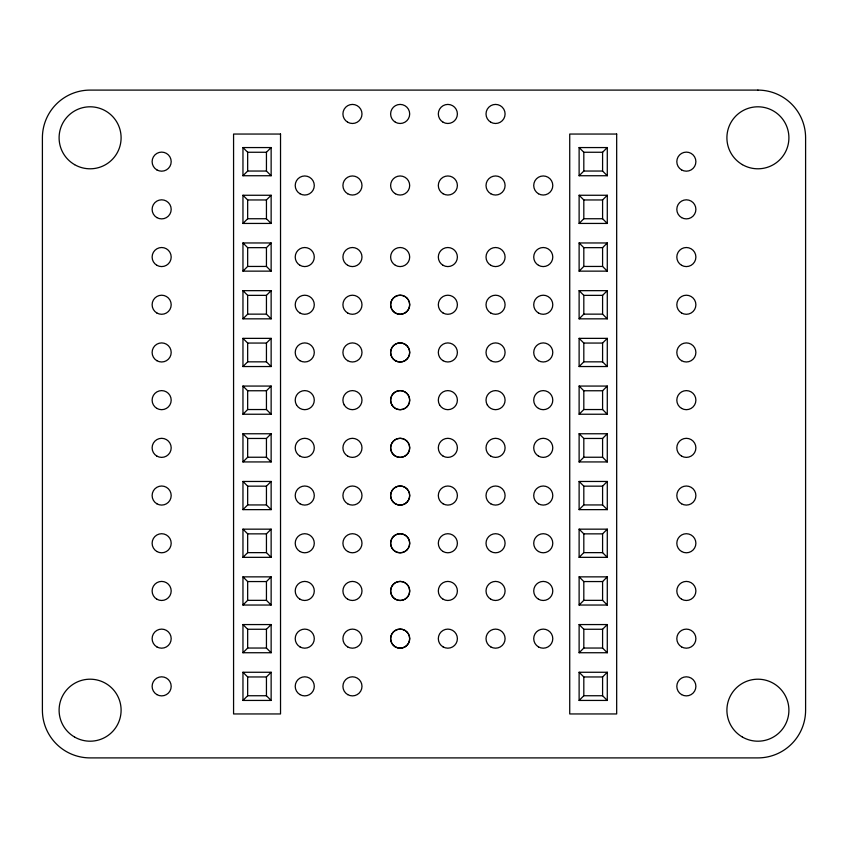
<?xml version="1.0" encoding="UTF-8"?>
<svg xmlns="http://www.w3.org/2000/svg" width="848" height="848" viewBox="0 0 848 848"><rect width="100%" height="100%" fill="white"/><g stroke="black" fill="none" stroke-linecap="round" stroke-linejoin="round"><path stroke-width="1.27" d="M242.963 175.737L247.658 171.042L247.658 152.258L242.963 147.563L271.137 147.563L271.137 175.737L242.963 175.737L242.963 147.563M247.658 152.258L266.442 152.258L271.137 147.563M242.963 223.437L247.658 218.742L247.658 199.958L242.963 195.263L242.963 223.437L271.137 223.437L271.137 195.263L242.963 195.263M271.137 223.437L266.442 218.742L266.442 199.958L271.137 195.263M242.963 271.137L247.658 266.442L266.442 266.442L271.137 271.137L271.137 242.963L242.963 242.963L242.963 271.137L271.137 271.137M242.963 242.963L247.658 247.658L266.442 247.658L271.137 242.963M242.963 318.837L247.658 314.142L266.442 314.142L271.137 318.837L271.137 290.663L242.963 290.663L242.963 318.837L271.137 318.837M242.963 290.663L247.658 295.358L266.442 295.358L271.137 290.663M242.963 366.537L247.658 361.842L247.658 343.058L242.963 338.363L271.137 338.363L271.137 366.537L242.963 366.537L242.963 338.363M247.658 343.058L266.442 343.058L271.137 338.363M242.963 414.237L247.658 409.542L266.442 409.542L271.137 414.237L271.137 386.063L242.963 386.063L242.963 414.237L271.137 414.237M242.963 386.063L247.658 390.758L266.442 390.758L271.137 386.063M242.963 461.937L247.658 457.242L247.658 438.458L242.963 433.763L271.137 433.763L271.137 461.937L242.963 461.937L242.963 433.763M247.658 438.458L266.442 438.458L271.137 433.763M242.963 509.637L247.658 504.942L247.658 486.158L242.963 481.463L242.963 509.637L271.137 509.637L271.137 481.463L242.963 481.463M247.658 486.158L266.442 486.158L271.137 481.463M579.12 175.737L583.816 171.042L602.589 171.042L607.285 175.737L579.12 175.737L579.12 147.563L607.285 147.563L607.285 175.737M579.12 147.563L583.816 152.258L602.589 152.258L607.285 147.563M242.963 557.337L247.658 552.642L247.658 533.858L242.963 529.163L242.963 557.337L271.137 557.337L271.137 529.163L242.963 529.163M247.658 533.858L266.442 533.858L271.137 529.163M579.12 223.437L583.816 218.742L583.816 199.958L579.12 195.263L579.12 223.437L607.285 223.437L607.285 195.263L579.12 195.263M583.816 199.958L602.589 199.958L607.285 195.263M242.963 605.037L247.658 600.342L247.658 581.558L242.963 576.863L242.963 605.037L271.137 605.037L271.137 576.863L242.963 576.863M247.658 581.558L266.442 581.558L271.137 576.863M579.12 271.137L583.816 266.442L602.589 266.442L607.285 271.137L607.285 242.963L579.12 242.963L579.12 271.137L607.285 271.137M579.12 242.963L583.816 247.658L602.589 247.658L607.285 242.963M242.963 652.737L247.658 648.042L247.658 629.258L242.963 624.563L271.137 624.563L271.137 652.737L242.963 652.737L242.963 624.563M247.658 629.258L266.442 629.258L271.137 624.563M579.12 318.837L583.816 314.142L602.589 314.142L607.285 318.837L607.285 290.663L579.12 290.663L579.12 318.837L607.285 318.837M579.12 290.663L583.816 295.358L602.589 295.358L607.285 290.663M242.963 700.437L247.658 695.742L266.442 695.742L271.137 700.437L271.137 672.263L242.963 672.263L242.963 700.437L271.137 700.437M242.963 672.263L247.658 676.958L266.442 676.958L271.137 672.263M579.12 366.537L583.816 361.842L583.816 343.058L579.12 338.363L579.12 366.537L607.285 366.537L607.285 338.363L579.12 338.363M583.816 343.058L602.589 343.058L607.285 338.363M579.12 414.237L583.816 409.542L602.589 409.542L607.285 414.237L607.285 386.063L579.12 386.063L579.12 414.237L607.285 414.237M579.12 386.063L583.816 390.758L602.589 390.758L607.285 386.063M579.12 461.937L583.816 457.242L602.589 457.242L607.285 461.937L607.285 433.763L579.12 433.763L579.12 461.937L607.285 461.937M579.12 433.763L583.816 438.458L602.589 438.458L607.285 433.763M579.12 509.637L583.816 504.942L602.589 504.942L607.285 509.637L607.285 481.463L579.12 481.463L579.12 509.637L607.285 509.637M579.12 481.463L583.816 486.158L602.589 486.158L607.285 481.463M579.12 557.337L583.816 552.642L602.589 552.642L607.285 557.337L579.12 557.337L579.12 529.163L607.285 529.163L607.285 557.337M579.12 529.163L583.816 533.858L602.589 533.858L607.285 529.163M579.12 605.037L583.816 600.342L583.816 581.558L579.12 576.863L579.12 605.037L607.285 605.037L607.285 576.863L579.12 576.863M583.816 581.558L602.589 581.558L607.285 576.863M579.12 652.737L583.816 648.042L583.816 629.258L579.12 624.563L579.12 652.737L607.285 652.737L607.285 624.563L579.12 624.563M583.816 629.258L602.589 629.258L607.285 624.563M579.12 700.437L583.816 695.742L602.589 695.742L607.285 700.437L607.285 672.263L579.12 672.263L579.12 700.437L607.285 700.437M579.12 672.263L583.816 676.958L602.589 676.958L607.285 672.263M247.658 171.042L266.442 171.042L271.137 175.737M247.658 199.958L266.442 199.958M247.658 218.742L266.442 218.742M583.816 218.742L602.589 218.742L607.285 223.437M247.658 361.842L266.442 361.842L271.137 366.537M583.816 361.842L602.589 361.842L607.285 366.537M247.658 457.242L266.442 457.242L271.137 461.937M247.658 504.942L266.442 504.942L271.137 509.637M247.658 552.642L266.442 552.642L271.137 557.337M247.658 600.342L266.442 600.342L271.137 605.037M583.816 600.342L602.589 600.342L607.285 605.037M247.658 648.042L266.442 648.042L271.137 652.737M583.816 648.042L602.589 648.042L607.285 652.737M602.589 152.258L602.589 171.042M602.589 199.958L602.589 218.742M602.589 247.658L602.589 266.442M602.589 295.358L602.589 314.142M602.589 343.058L602.589 361.842M602.589 390.758L602.589 409.542M602.589 438.458L602.589 457.242M602.589 486.158L602.589 504.942M602.589 533.858L602.589 552.642M602.589 581.558L602.589 600.342M602.589 629.258L602.589 648.042M602.589 676.958L602.589 695.742M583.816 152.258L583.816 171.042M583.816 247.658L583.816 266.442M583.816 295.358L583.816 314.142M583.816 390.758L583.816 409.542M583.816 438.458L583.816 457.242M583.816 486.158L583.816 504.942M583.816 533.858L583.816 552.642M583.816 676.958L583.816 695.742M266.442 152.258L266.442 171.042M266.442 247.658L266.442 266.442M266.442 295.358L266.442 314.142M266.442 343.058L266.442 361.842M266.442 390.758L266.442 409.542M266.442 438.458L266.442 457.242M266.442 486.158L266.442 504.942M266.442 533.858L266.442 552.642M266.442 581.558L266.442 600.342M266.442 629.258L266.442 648.042M266.442 676.958L266.442 695.742M247.658 247.658L247.658 266.442M247.658 295.358L247.658 314.142M247.658 390.758L247.658 409.542M247.658 676.958L247.658 695.742M757.9 90.1L90.1 90.1A47.7 47.7 0 0 0 42.4 137.8L42.4 710.2A47.7 47.7 0 0 0 90.1 757.9L757.9 757.9A47.7 47.7 0 0 0 805.6 710.2L805.6 137.8A47.7 47.7 0 0 0 757.9 90.1M280.529 134.048L233.571 134.048L233.571 713.952L280.529 713.952L280.529 134.048M616.676 134.048L569.729 134.048L569.729 713.952L616.676 713.952L616.676 134.048M74.603 164.65A31.005 31.005 0 0 0 121.105 137.8A31.005 31.005 0 0 0 74.592 110.95A31.005 31.005 0 0 0 74.603 164.65M742.403 164.65A31.005 31.005 0 0 0 788.905 137.8A31.005 31.005 0 0 0 742.403 110.95A31.005 31.005 0 0 0 742.403 164.65M74.603 737.05A31.005 31.005 0 0 0 121.105 710.2A31.005 31.005 0 0 0 74.592 683.35A31.005 31.005 0 0 0 74.603 737.05M742.403 737.05A31.005 31.005 0 0 0 788.905 710.2A31.005 31.005 0 0 0 742.403 683.35A31.005 31.005 0 0 0 742.403 737.05M681.58 169.907A9.54 9.54 0 0 0 695.89 161.65A9.54 9.54 0 0 0 681.58 153.393A9.54 9.54 0 0 0 681.58 169.907M156.88 694.607A9.54 9.54 0 0 0 171.19 686.35A9.54 9.54 0 0 0 156.88 678.093A9.54 9.54 0 0 0 156.88 694.607M156.88 646.907A9.54 9.54 0 0 0 171.19 638.65A9.54 9.54 0 0 0 156.88 630.393A9.54 9.54 0 0 0 156.88 646.907M156.88 599.207A9.54 9.54 0 0 0 171.19 590.95A9.54 9.54 0 0 0 156.88 582.693A9.54 9.54 0 0 0 156.88 599.207M156.88 551.507A9.54 9.54 0 0 0 171.19 543.25A9.54 9.54 0 0 0 156.88 534.993A9.54 9.54 0 0 0 156.88 551.507M156.88 503.807A9.54 9.54 0 0 0 171.19 495.55A9.54 9.54 0 0 0 156.88 487.293A9.54 9.54 0 0 0 156.88 503.807M156.88 456.107A9.54 9.54 0 0 0 171.19 447.85A9.54 9.54 0 0 0 156.88 439.593A9.54 9.54 0 0 0 156.88 456.107M681.58 694.607A9.54 9.54 0 0 0 695.89 686.35A9.54 9.54 0 0 0 681.58 678.093A9.54 9.54 0 0 0 681.58 694.607M681.58 646.907A9.54 9.54 0 0 0 695.89 638.65A9.54 9.54 0 0 0 681.58 630.393A9.54 9.54 0 0 0 681.58 646.907M681.58 599.207A9.54 9.54 0 0 0 695.89 590.95A9.54 9.54 0 0 0 681.58 582.693A9.54 9.54 0 0 0 681.58 599.207M681.58 551.507A9.54 9.54 0 0 0 695.89 543.25A9.54 9.54 0 0 0 681.58 534.993A9.54 9.54 0 0 0 681.58 551.507M681.58 503.807A9.54 9.54 0 0 0 695.89 495.55A9.54 9.54 0 0 0 681.58 487.293A9.54 9.54 0 0 0 681.58 503.807M681.58 456.107A9.54 9.54 0 0 0 695.89 447.85A9.54 9.54 0 0 0 681.58 439.593A9.54 9.54 0 0 0 681.58 456.107M681.58 408.407A9.54 9.54 0 0 0 695.89 400.15A9.54 9.54 0 0 0 681.58 391.893A9.54 9.54 0 0 0 681.58 408.407M681.58 360.707A9.54 9.54 0 0 0 695.89 352.45A9.54 9.54 0 0 0 681.58 344.193A9.54 9.54 0 0 0 681.58 360.707M156.88 408.407A9.54 9.54 0 0 0 171.19 400.15A9.54 9.54 0 0 0 156.88 391.893A9.54 9.54 0 0 0 156.88 408.407M156.88 217.607A9.54 9.54 0 0 0 171.19 209.35A9.54 9.54 0 0 0 156.88 201.093A9.54 9.54 0 0 0 156.88 217.607M681.58 313.007A9.54 9.54 0 0 0 695.89 304.75A9.54 9.54 0 0 0 681.58 296.493A9.54 9.54 0 0 0 681.58 313.007M681.58 217.607A9.54 9.54 0 0 0 695.89 209.35A9.54 9.54 0 0 0 681.58 201.093A9.54 9.54 0 0 0 681.58 217.607M156.88 313.007A9.54 9.54 0 0 0 171.19 304.75A9.54 9.54 0 0 0 156.88 296.493A9.54 9.54 0 0 0 156.88 313.007M156.88 265.307A9.54 9.54 0 0 0 171.19 257.05A9.54 9.54 0 0 0 156.88 248.793A9.54 9.54 0 0 0 156.88 265.307M681.58 265.307A9.54 9.54 0 0 0 695.89 257.05A9.54 9.54 0 0 0 681.58 248.793A9.54 9.54 0 0 0 681.58 265.307M156.88 169.907A9.54 9.54 0 0 0 171.19 161.65A9.54 9.54 0 0 0 156.88 153.393A9.54 9.54 0 0 0 156.88 169.907M156.88 360.707A9.54 9.54 0 0 0 171.19 352.45A9.54 9.54 0 0 0 156.88 344.193A9.54 9.54 0 0 0 156.88 360.707M347.68 122.207A9.54 9.54 0 0 0 361.99 113.95A9.54 9.54 0 0 0 347.68 105.693A9.54 9.54 0 0 0 347.68 122.207M395.38 122.207A9.54 9.54 0 0 0 409.69 113.95A9.54 9.54 0 0 0 395.38 105.693A9.54 9.54 0 0 0 395.38 122.207M443.08 122.207A9.54 9.54 0 0 0 457.39 113.95A9.54 9.54 0 0 0 443.08 105.693A9.54 9.54 0 0 0 443.08 122.207M490.78 122.207A9.54 9.54 0 0 0 505.09 113.95A9.54 9.54 0 0 0 490.78 105.693A9.54 9.54 0 0 0 490.78 122.207M443.08 193.757A9.54 9.54 0 0 0 457.39 185.5A9.54 9.54 0 0 0 443.08 177.243A9.54 9.54 0 0 0 443.08 193.757M490.78 193.757A9.54 9.54 0 0 0 505.09 185.5A9.54 9.54 0 0 0 490.78 177.243A9.54 9.54 0 0 0 490.78 193.757M538.48 193.757A9.54 9.54 0 0 0 552.79 185.5A9.54 9.54 0 0 0 538.48 177.243A9.54 9.54 0 0 0 538.48 193.757M395.38 193.757A9.54 9.54 0 0 0 409.69 185.5A9.54 9.54 0 0 0 395.38 177.243A9.54 9.54 0 0 0 395.38 193.757M347.68 193.757A9.54 9.54 0 0 0 361.99 185.5A9.54 9.54 0 0 0 347.68 177.243A9.54 9.54 0 0 0 347.68 193.757M299.98 193.757A9.54 9.54 0 0 0 314.29 185.5A9.54 9.54 0 0 0 299.98 177.243A9.54 9.54 0 0 0 299.98 193.757M299.98 694.607A9.54 9.54 0 0 0 314.29 686.35A9.54 9.54 0 0 0 299.98 678.093A9.54 9.54 0 0 0 299.98 694.607M299.98 646.907A9.54 9.54 0 0 0 314.29 638.65A9.54 9.54 0 0 0 299.98 630.393A9.54 9.54 0 0 0 299.98 646.907M299.98 599.207A9.54 9.54 0 0 0 314.29 590.95A9.54 9.54 0 0 0 299.98 582.693A9.54 9.54 0 0 0 299.98 599.207M299.98 551.507A9.54 9.54 0 0 0 314.29 543.25A9.54 9.54 0 0 0 299.98 534.993A9.54 9.54 0 0 0 299.98 551.507M299.98 503.807A9.54 9.54 0 0 0 314.29 495.55A9.54 9.54 0 0 0 299.98 487.293A9.54 9.54 0 0 0 299.98 503.807M299.98 456.107A9.54 9.54 0 0 0 314.29 447.85A9.54 9.54 0 0 0 299.98 439.593A9.54 9.54 0 0 0 299.98 456.107M296.493 404.92A9.54 9.54 0 0 0 313.007 404.92A9.54 9.54 0 0 0 304.75 390.61A9.54 9.54 0 0 0 296.493 404.92M299.98 360.707A9.54 9.54 0 0 0 314.29 352.45A9.54 9.54 0 0 0 299.98 344.193A9.54 9.54 0 0 0 299.98 360.707M299.98 313.007A9.54 9.54 0 0 0 314.29 304.75A9.54 9.54 0 0 0 299.98 296.493A9.54 9.54 0 0 0 299.98 313.007M299.98 265.307A9.54 9.54 0 0 0 314.29 257.05A9.54 9.54 0 0 0 299.98 248.793A9.54 9.54 0 0 0 299.98 265.307M347.68 694.607A9.54 9.54 0 0 0 361.99 686.35A9.54 9.54 0 0 0 347.68 678.093A9.54 9.54 0 0 0 347.68 694.607M347.68 646.907A9.54 9.54 0 0 0 361.99 638.65A9.54 9.54 0 0 0 347.68 630.393A9.54 9.54 0 0 0 347.68 646.907M347.68 599.207A9.54 9.54 0 0 0 361.99 590.95A9.54 9.54 0 0 0 347.68 582.693A9.54 9.54 0 0 0 347.68 599.207M347.68 551.507A9.54 9.54 0 0 0 361.99 543.25A9.54 9.54 0 0 0 347.68 534.993A9.54 9.54 0 0 0 347.68 551.507M347.68 503.807A9.54 9.54 0 0 0 361.99 495.55A9.54 9.54 0 0 0 347.68 487.293A9.54 9.54 0 0 0 347.68 503.807M347.68 456.107A9.54 9.54 0 0 0 361.99 447.85A9.54 9.54 0 0 0 347.68 439.593A9.54 9.54 0 0 0 347.68 456.107M344.193 404.92A9.54 9.54 0 0 0 360.707 404.92A9.54 9.54 0 0 0 352.45 390.61A9.54 9.54 0 0 0 344.193 404.92M347.68 360.707A9.54 9.54 0 0 0 361.99 352.45A9.54 9.54 0 0 0 347.68 344.193A9.54 9.54 0 0 0 347.68 360.707M347.68 313.007A9.54 9.54 0 0 0 361.99 304.75A9.54 9.54 0 0 0 347.68 296.493A9.54 9.54 0 0 0 347.68 313.007M347.68 265.307A9.54 9.54 0 0 0 361.99 257.05A9.54 9.54 0 0 0 347.68 248.793A9.54 9.54 0 0 0 347.68 265.307M395.38 646.907A9.54 9.54 0 0 0 409.69 638.65A9.54 9.54 0 0 0 395.38 630.393A9.54 9.54 0 0 0 395.38 646.907A9.54 9.54 0 0 0 409.69 638.65A9.54 9.54 0 0 0 395.38 630.393A9.54 9.54 0 0 0 395.38 646.907M395.38 599.207A9.54 9.54 0 0 0 409.69 590.95A9.54 9.54 0 0 0 395.38 582.693A9.54 9.54 0 0 0 395.38 599.207A9.54 9.54 0 0 0 409.69 590.95A9.54 9.54 0 0 0 395.38 582.693A9.54 9.54 0 0 0 395.38 599.207M395.38 551.507A9.54 9.54 0 0 0 409.69 543.25A9.54 9.54 0 0 0 395.38 534.993A9.54 9.54 0 0 0 395.38 551.507A9.54 9.54 0 0 0 409.69 543.25A9.54 9.54 0 0 0 395.38 534.993A9.54 9.54 0 0 0 395.38 551.507M395.38 503.807A9.54 9.54 0 0 0 409.69 495.55A9.54 9.54 0 0 0 395.38 487.293A9.54 9.54 0 0 0 395.38 503.807A9.54 9.54 0 0 0 409.69 495.55A9.54 9.54 0 0 0 395.38 487.293A9.54 9.54 0 0 0 395.38 503.807M395.38 456.107A9.54 9.54 0 0 0 409.69 447.85A9.54 9.54 0 0 0 395.38 439.593A9.54 9.54 0 0 0 395.38 456.107A9.54 9.54 0 0 0 409.69 447.85A9.54 9.54 0 0 0 395.38 439.593A9.54 9.54 0 0 0 395.38 456.107M391.893 404.92A9.54 9.54 0 0 0 408.407 404.92A9.54 9.54 0 0 0 400.15 390.61A9.54 9.54 0 0 0 391.893 404.92A9.54 9.54 0 0 0 408.407 404.92A9.54 9.54 0 0 0 400.15 390.61A9.54 9.54 0 0 0 391.893 404.92M395.38 360.707A9.54 9.54 0 0 0 409.69 352.45A9.54 9.54 0 0 0 395.38 344.193A9.54 9.54 0 0 0 395.38 360.707A9.54 9.54 0 0 0 409.69 352.45A9.54 9.54 0 0 0 395.38 344.193A9.54 9.54 0 0 0 395.38 360.707M395.38 313.007A9.54 9.54 0 0 0 409.69 304.75A9.54 9.54 0 0 0 395.38 296.493A9.54 9.54 0 0 0 395.38 313.007A9.54 9.54 0 0 0 409.69 304.75A9.54 9.54 0 0 0 395.38 296.493A9.54 9.54 0 0 0 395.38 313.007M395.38 265.307A9.54 9.54 0 0 0 409.69 257.05A9.54 9.54 0 0 0 395.38 248.793A9.54 9.54 0 0 0 395.38 265.307M443.08 646.907A9.54 9.54 0 0 0 457.39 638.65A9.54 9.54 0 0 0 443.08 630.393A9.54 9.54 0 0 0 443.08 646.907M443.08 599.207A9.54 9.54 0 0 0 457.39 590.95A9.54 9.54 0 0 0 443.08 582.693A9.54 9.54 0 0 0 443.08 599.207M443.08 551.507A9.54 9.54 0 0 0 457.39 543.25A9.54 9.54 0 0 0 443.08 534.993A9.54 9.54 0 0 0 443.08 551.507M443.08 503.807A9.54 9.54 0 0 0 457.39 495.55A9.54 9.54 0 0 0 443.08 487.293A9.54 9.54 0 0 0 443.08 503.807M443.08 456.107A9.54 9.54 0 0 0 457.39 447.85A9.54 9.54 0 0 0 443.08 439.593A9.54 9.54 0 0 0 443.08 456.107M439.593 404.92A9.54 9.54 0 0 0 456.107 404.92A9.54 9.54 0 0 0 447.85 390.61A9.54 9.54 0 0 0 439.593 404.92M443.08 360.707A9.54 9.54 0 0 0 457.39 352.45A9.54 9.54 0 0 0 443.08 344.193A9.54 9.54 0 0 0 443.08 360.707M443.08 313.007A9.54 9.54 0 0 0 457.39 304.75A9.54 9.54 0 0 0 443.08 296.493A9.54 9.54 0 0 0 443.08 313.007M443.08 265.307A9.54 9.54 0 0 0 457.39 257.05A9.54 9.54 0 0 0 443.08 248.793A9.54 9.54 0 0 0 443.08 265.307M490.78 646.907A9.54 9.54 0 0 0 505.09 638.65A9.54 9.54 0 0 0 490.78 630.393A9.54 9.54 0 0 0 490.78 646.907M490.78 599.207A9.54 9.54 0 0 0 505.09 590.95A9.54 9.54 0 0 0 490.78 582.693A9.54 9.54 0 0 0 490.78 599.207M490.78 551.507A9.54 9.54 0 0 0 505.09 543.25A9.54 9.54 0 0 0 490.78 534.993A9.54 9.54 0 0 0 490.78 551.507M490.78 503.807A9.54 9.54 0 0 0 505.09 495.55A9.54 9.54 0 0 0 490.78 487.293A9.54 9.54 0 0 0 490.78 503.807M490.78 456.107A9.54 9.54 0 0 0 505.09 447.85A9.54 9.54 0 0 0 490.78 439.593A9.54 9.54 0 0 0 490.78 456.107M487.293 404.92A9.54 9.54 0 0 0 503.807 404.92A9.54 9.54 0 0 0 495.55 390.61A9.54 9.54 0 0 0 487.293 404.92M490.78 360.707A9.54 9.54 0 0 0 505.09 352.45A9.54 9.54 0 0 0 490.78 344.193A9.54 9.54 0 0 0 490.78 360.707M490.78 313.007A9.54 9.54 0 0 0 505.09 304.75A9.54 9.54 0 0 0 490.78 296.493A9.54 9.54 0 0 0 490.78 313.007M490.78 265.307A9.54 9.54 0 0 0 505.09 257.05A9.54 9.54 0 0 0 490.78 248.793A9.54 9.54 0 0 0 490.78 265.307M538.48 646.907A9.54 9.54 0 0 0 552.79 638.65A9.54 9.54 0 0 0 538.48 630.393A9.54 9.54 0 0 0 538.48 646.907M538.48 599.207A9.54 9.54 0 0 0 552.79 590.95A9.54 9.54 0 0 0 538.48 582.693A9.54 9.54 0 0 0 538.48 599.207M538.48 551.507A9.54 9.54 0 0 0 552.79 543.25A9.54 9.54 0 0 0 538.48 534.993A9.54 9.54 0 0 0 538.48 551.507M538.48 503.807A9.54 9.54 0 0 0 552.79 495.55A9.54 9.54 0 0 0 538.48 487.293A9.54 9.54 0 0 0 538.48 503.807M538.48 456.107A9.54 9.54 0 0 0 552.79 447.85A9.54 9.54 0 0 0 538.48 439.593A9.54 9.54 0 0 0 538.48 456.107M538.48 408.407A9.54 9.54 0 0 0 552.79 400.15A9.54 9.54 0 0 0 538.48 391.893A9.54 9.54 0 0 0 538.48 408.407M538.48 360.707A9.54 9.54 0 0 0 552.79 352.45A9.54 9.54 0 0 0 538.48 344.193A9.54 9.54 0 0 0 538.48 360.707M538.48 313.007A9.54 9.54 0 0 0 552.79 304.75A9.54 9.54 0 0 0 538.48 296.493A9.54 9.54 0 0 0 538.48 313.007M538.48 265.307A9.54 9.54 0 0 0 552.79 257.05A9.54 9.54 0 0 0 538.48 248.793A9.54 9.54 0 0 0 538.48 265.307"/></g></svg>
